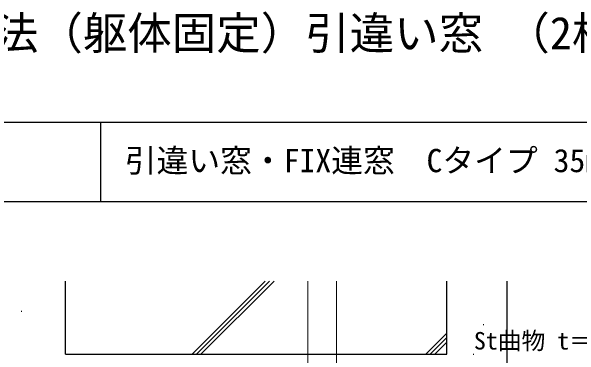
# Model space of a CAD drawing. Units: millimetres, scale not verified. Extents: x -437 to 438, y -681 to 679.
# Drawn here: x -334.8 to -156, y 570.3 to 678.8 of the extents above; entities that cross this region are included whole.
import ezdxf
from ezdxf.enums import TextEntityAlignment as Align

# ---------------------------------------------------------------- set-up
doc = ezdxf.new("R2010")
doc.units = ezdxf.units.MM
doc.header["$LTSCALE"] = 4
for name, color, linetype in [('0-1_USER1', 3, 'Continuous'), ('0-7_YKK_D', 6, 'Continuous'), ('0-8_YKK_ZWAK', 7, 'Continuous'), ('0-9_YSS_K', 3, 'Continuous')]:
    doc.layers.add(name, color=color, linetype=linetype)
doc.layers.add('0-5_YKK_13', color=4, linetype='Continuous', lineweight=18)
doc.styles.add('ＭＳ ゴシック', font='')
doc.styles.get('ＭＳ ゴシック').set_extended_font_data('MS Gothic')

msp = doc.modelspace()

# ---------------------------------------------------------------- linework, layer by layer
at = {"layer": '0-5_YKK_13'}
for points in [[(-241.493, 548.1), (-241.493, 570.8), (-241.493, 593.8)], [(-232.493, 548.1), (-232.493, 570.8), (-232.493, 593.8)]]:
    msp.add_lwpolyline(points, dxfattribs=at)
at = {"layer": '0-8_YKK_ZWAK'}
for p, q in [((438.2, 643.8), (-436.8, 643.8)), ((-306.8, 643.8), (-306.8, 618.8)), ((438.2, 618.8), (-436.8, 618.8))]:
    msp.add_line(p, q, dxfattribs=at)
at = {"layer": '0-9_YSS_K'}
for p, q in [((-317.795, 570.8), (-317.795, 593.8)), ((-277.957, 570.8), (-254.957, 593.8)), ((-276.543, 570.8), (-253.543, 593.8)), ((-275.129, 570.8), (-252.129, 593.8)), ((-197.795, 570.8), (-197.795, 593.8)), ((-178.795, 535.837), (-178.795, 593.8)), ((-331.734, 584.297), (-331.534, 584.297)), ((-186.357, 580.175), (-186.157, 580.175)), ((-197.795, 577.424), (-204.418, 570.8)), ((-197.795, 576.009), (-203.004, 570.8)), ((-186.357, 577.046), (-186.157, 577.046)), ((-197.795, 574.595), (-201.59, 570.8)), ((-317.795, 570.8), (-197.795, 570.8)), ((-189.486, 570.788), (-189.286, 570.788))]:
    msp.add_line(p, q, dxfattribs=at)

# ---------------------------------------------------------------- texts
at = {"layer": '0-1_USER1', "style": 'ＭＳ ゴシック'}
for s, height, p in [('BGE31 カバー工法（躯体固定）引違い窓 （2枚建）', 10.26, (-438.149, 663.738)), ('引違い窓・FIX連窓\u3000Cタイプ 35㎜溝幅', 7.331, (-299.106, 625.931))]:
    msp.add_text(s, height=height, dxfattribs=at).set_placement(p, align=Align.BOTTOM_LEFT)
at = {"layer": '0-7_YKK_D', "style": 'ＭＳ ゴシック'}
msp.add_text('St曲物 t＝1.6', height=5.499, dxfattribs=at).set_placement((-189.245, 570.618), align=Align.BOTTOM_LEFT)

doc.saveas('drawing.dxf')
